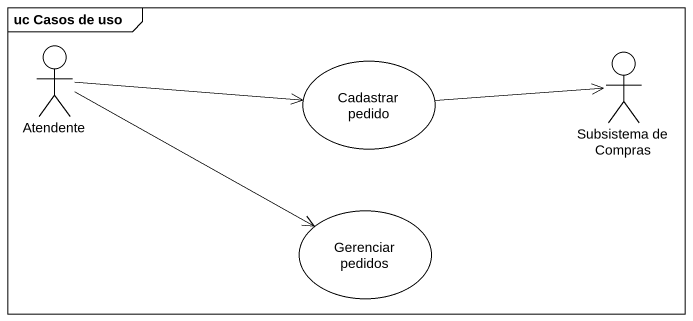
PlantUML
@startuml
mainframe uc Casos de uso
actor Atendente
usecase "Cadastrar pedido" as Cadastrar_pedido
actor "Subsistema de Compras" as Subsistema_de_Compras
usecase "Gerenciar pedidos" as Gerenciar_pedidos
Atendente -right-> Cadastrar_pedido
Atendente -right-> Gerenciar_pedidos
Cadastrar_pedido -right-> Subsistema_de_Compras
@enduml
